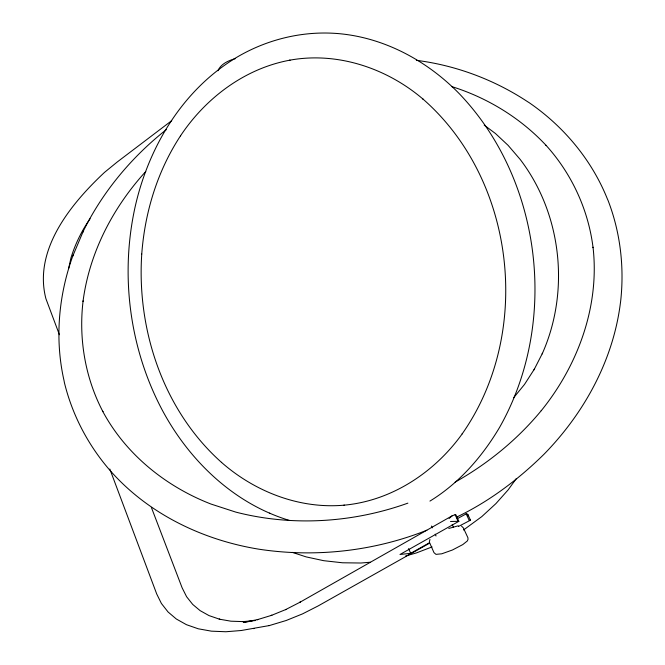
<?xml version="1.0" encoding="UTF-8"?>
<svg xmlns="http://www.w3.org/2000/svg" width="665" height="665" viewBox="0 0 665 665"><rect width="100%" height="100%" fill="white"/><g stroke="black" fill="none" stroke-linecap="round" stroke-linejoin="round"><path stroke-width="1" d="M457.121 518.791L466.522 513.704L467.719 514.269L470.496 520.171L458.418 526.489M171.72 120.648L117.198 162.019L104.513 172.376C71.105 203.64 33.159 249.641 45.902 298.668L59.418 334.744M68.62 268.51L71.005 257.729C75.295 243.856 81.77 230.672 90.074 218.768M467.819 516.057L467.877 514.552M73.291 254.82L72.684 256.266C58.462 296 54.671 339.541 64.081 380.821L64.405 382.641C72.443 415.617 88.686 446.24 111.113 471.676L112.31 472.998C150.016 514.56 202.983 539.889 257.912 549.032L258.976 549.207C315.318 557.769 373.913 551.277 426.88 530.229M542.116 353.93L542.449 353.281C570.096 290.805 561.692 213.764 520.121 159.351L508.077 145.327L495.408 133.474L484.203 125.136M217.954 70.764C220.788 63.857 228.694 60.457 235.435 58.611M82.867 232.201L83.424 230.855C103.009 191.321 131.903 156.765 166.499 129.5M72.684 256.266L83.424 230.855M429.947 539.431L429.316 542.1M513.671 397.703L524.469 384.478L534.377 369.092M533.995 369.831L542.449 353.281M516.339 478.551L508.11 489.914L495.915 503.605L481.776 516.622L463.522 529.988M449.116 518.451L452.291 515.741L455.708 514.527L458.85 521.318L399.989 554.477L410.687 553.322L429.598 542.665L434.004 552.682L435.991 554.361L441.76 553.804L452.424 550.005L462.774 544.593L467.296 540.994L467.994 539.473L467.936 537.802L463.355 527.902L461.51 526.098M145.785 171.603L144.372 173.033C112.26 208.793 89.276 253.398 83.034 301.336L83.1 300.904C78.553 338.768 85.17 377.828 102.917 411.668L102.676 411.253C125.768 454.345 165.834 486.556 211.088 504.087L235.801 512.108C292.351 526.672 353.057 522.815 407.878 503.139M455.126 482.133C487.927 463.655 517.495 439.532 541.443 410.438L541.244 410.704C578.018 365.218 599.813 306.016 593.022 247.181L593.064 247.663C588.35 209.691 571.659 173.632 545.998 145.278L546.289 145.593C520.587 118.021 487.487 97.755 451.56 86.517M429.939 501.094C458.933 483.33 481.909 457.055 499.215 428.002L499.714 427.154C558.351 323.456 542.765 182.617 461.003 95.511L460.321 94.771C427.72 60.931 383.813 37.007 336.507 33.45L335.177 33.366C299.466 31.022 263.515 40.548 233.216 59.459L232.151 60.183C181.603 92.393 149.026 147.181 135.61 204.762L135.469 205.344C120.024 273.207 129.06 346.39 161.238 408.169L161.52 408.709C188.444 459.814 233.191 503.355 289.258 520.396M452.291 515.741L299.865 602.299L300.356 602.041L285.509 609.664L286.075 609.423L271.254 615.466L271.885 615.25L257.23 619.705L257.904 619.531L243.639 622.349L252.027 621.085M429.656 543.122L318.153 605.931L302.525 613.886L286.174 620.503L269.425 625.541L241.279 630.503L225.859 631.75L211.42 631.16L198.22 628.782L186.449 624.684L176.292 618.982L168.062 611.975L161.395 603.463L156.724 594.003L109.816 469.025M456.722 517.054C489.033 501.585 518.002 479.764 543.513 454.735L544.311 453.937C584.178 413.073 613.063 360.488 620.354 303.448L620.603 301.636C624.46 267.471 620.445 232.55 608.051 200.431L607.303 198.744C591.584 159.691 563.612 126.308 528.991 102.56L527.678 101.753C494.344 79.734 455.99 65.37 416.348 60.324M432.059 546.913L416.232 552.989L405.683 555.94M448.767 528.451L458.26 525.807M253.531 628.641L254.022 628.541M268.934 625.64L269.425 625.541M255.402 620.545L242.792 621.634L243.257 621.617L230.921 621.193L219.192 619.14L219.849 619.306L209.018 615.599L200.115 610.628L192.725 604.435L186.599 596.721L182.127 587.818L151.354 507.378M370.222 562.233L360.937 563.014L342.517 562.781L323.747 560.695L306.158 556.896L292.342 552.366M450.504 521.476L458.85 521.318M469.989 520.038L470.496 520.171M269.392 513.156L270.522 513.563M466.099 513.704L469.232 520.437M455.076 514.61L458.202 521.368M452.217 524.544L453.464 527.254M431.494 526.032L432.317 527.844M435.201 534.178L436.024 535.982M408.593 548.617L410.687 553.322M141.753 254.03C136.657 330.48 163.64 410.87 221.62 462.491L221.428 462.325C254.82 491.709 299.499 509.199 344.262 505.159L343.93 505.192C391.776 500.853 434.76 472.225 462.35 433.655L462.183 433.871C532.898 332.999 515.949 180.024 422.691 98.819L422.898 99.002C386.606 68.079 337.205 51.513 289.732 60.191L290.065 60.141C244.803 68.42 205.668 97.996 180.481 135.876L180.631 135.66C157.48 170.822 144.837 212.193 141.753 254.03"/></g></svg>
